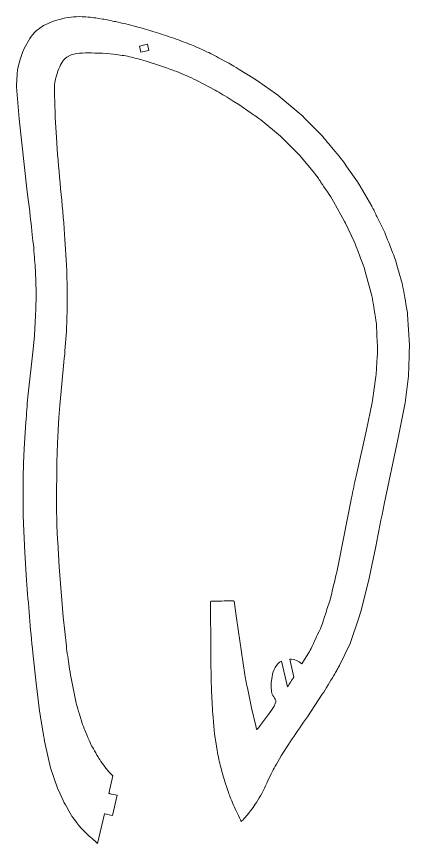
# Model space of a CAD drawing. Header units: millimetres. Extents: x -1642 to 1668, y -582 to 449.
# Drawn here: x -878.9 to -689.6, y -65.1 to 333 of the extents above; entities that cross this region are included whole.
import ezdxf

# ---------------------------------------------------------------- set-up
doc = ezdxf.new("R2010")
doc.units = ezdxf.units.MM
doc.header["$MEASUREMENT"] = 0
doc.layers.add('layer 1', color=7, linetype='Continuous')

msp = doc.modelspace()

# ---------------------------------------------------------------- linework, layer by layer
at = {"layer": 'layer 1', "color": 4, "lineweight": 9}
for points, knots in [([(-834.3927, -41.0587), (-834.3927, -41.0587), (-834.3906, -41.0592), (-834.3906, -41.0592), (-834.3906, -41.0592), (-834.3906, -41.0592), (-834.3843, -41.0606), (-834.3843, -41.0606), (-834.3843, -41.0606), (-834.3843, -41.0606), (-834.3741, -41.0629), (-834.3741, -41.0629), (-834.3741, -41.0629), (-834.3741, -41.0629), (-834.36, -41.0661), (-834.36, -41.0661), (-834.36, -41.0661), (-834.36, -41.0661), (-834.3421, -41.0702), (-834.3421, -41.0702), (-834.3421, -41.0702), (-834.3421, -41.0702), (-834.3207, -41.075), (-834.3207, -41.075), (-834.3207, -41.075), (-834.3207, -41.075), (-834.2958, -41.0807), (-834.2958, -41.0807), (-834.2958, -41.0807), (-834.2958, -41.0807), (-834.2675, -41.0871), (-834.2675, -41.0871), (-834.2675, -41.0871), (-834.2675, -41.0871), (-834.2361, -41.0942), (-834.2361, -41.0942), (-834.2361, -41.0942), (-834.2361, -41.0942), (-834.2016, -41.1021), (-834.2016, -41.1021), (-834.2016, -41.1021), (-834.2016, -41.1021), (-834.1641, -41.1105), (-834.1641, -41.1105), (-834.1641, -41.1105), (-834.1641, -41.1105), (-834.1239, -41.1197), (-834.1239, -41.1197), (-834.1239, -41.1197), (-834.1239, -41.1197), (-834.081, -41.1294), (-834.081, -41.1294), (-834.081, -41.1294), (-834.081, -41.1294), (-834.0355, -41.1397), (-834.0355, -41.1397), (-834.0355, -41.1397), (-834.0355, -41.1397), (-833.9877, -41.1506), (-833.9877, -41.1506), (-833.9877, -41.1506), (-833.9877, -41.1506), (-833.9376, -41.1619), (-833.9376, -41.1619), (-833.9376, -41.1619), (-833.9376, -41.1619), (-833.8853, -41.1738), (-833.8853, -41.1738), (-833.8853, -41.1738), (-833.8853, -41.1738), (-833.8311, -41.1861), (-833.8311, -41.1861), (-833.8311, -41.1861), (-833.8311, -41.1861), (-833.775, -41.1988), (-833.775, -41.1988), (-833.775, -41.1988), (-833.775, -41.1988), (-833.7171, -41.2119), (-833.7171, -41.2119), (-833.7171, -41.2119), (-833.7171, -41.2119), (-833.6577, -41.2254), (-833.6577, -41.2254), (-833.6577, -41.2254), (-833.6577, -41.2254), (-833.5968, -41.2392), (-833.5968, -41.2392), (-833.5968, -41.2392), (-833.5968, -41.2392), (-833.208, -41.3274), (-833.208, -41.3274), (-833.208, -41.3274), (-833.208, -41.3274), (-833.1405, -41.3427), (-833.1405, -41.3427), (-833.1405, -41.3427), (-833.1405, -41.3427), (-830.4917, -41.9432), (-830.4917, -41.9432), (-830.4917, -41.9432), (-830.4917, -41.9432), (-832.7028, -51.6955), (-832.7028, -51.6955), (-832.7028, -51.6955), (-832.7028, -51.6955), (-833.6918, -51.4713), (-833.6918, -51.4713), (-833.6918, -51.4713), (-833.6918, -51.4713), (-833.6919, -51.4716), (-833.6919, -51.4716), (-833.6919, -51.4716), (-833.6919, -51.4716), (-836.1488, -50.9143), (-836.1488, -50.9143), (-836.1488, -50.9143), (-836.1488, -50.9143), (-836.1989, -50.9029), (-836.1989, -50.9029), (-836.1989, -50.9029), (-836.1989, -50.9029), (-836.2467, -50.8921), (-836.2467, -50.8921), (-836.2467, -50.8921), (-836.2467, -50.8921), (-836.2922, -50.8818), (-836.2922, -50.8818), (-836.2922, -50.8818), (-836.2922, -50.8818), (-836.3351, -50.8721), (-836.3351, -50.8721), (-836.3351, -50.8721), (-836.3351, -50.8721), (-836.3753, -50.8629), (-836.3753, -50.8629), (-836.3753, -50.8629), (-836.3753, -50.8629), (-836.4127, -50.8544), (-836.4127, -50.8544), (-836.4127, -50.8544), (-836.4127, -50.8544), (-836.4472, -50.8466), (-836.4472, -50.8466), (-836.4472, -50.8466), (-836.4472, -50.8466), (-836.4787, -50.8395), (-836.4787, -50.8395), (-836.4787, -50.8395), (-836.4787, -50.8395), (-836.5069, -50.8331), (-836.5069, -50.8331), (-836.5069, -50.8331), (-836.5069, -50.8331), (-836.5318, -50.8274), (-836.5318, -50.8274), (-836.5318, -50.8274), (-836.5318, -50.8274), (-836.5533, -50.8226), (-836.5533, -50.8226), (-836.5533, -50.8226), (-836.5533, -50.8226), (-836.5711, -50.8185), (-836.5711, -50.8185), (-836.5711, -50.8185), (-836.5711, -50.8185), (-836.5852, -50.8153), (-836.5852, -50.8153), (-836.5852, -50.8153), (-836.5852, -50.8153), (-836.5954, -50.813), (-836.5954, -50.813), (-836.5954, -50.813), (-836.5954, -50.813), (-836.6017, -50.8116), (-836.6017, -50.8116), (-836.6017, -50.8116), (-836.6017, -50.8116), (-836.6038, -50.8111), (-836.6038, -50.8111), (-836.6038, -50.8111), (-836.6038, -50.8111), (-839.8469, -65.1156), (-839.8469, -65.1156), (-839.8469, -65.1156), (-841.6238, -63.5135), (-843.478, -61.9796), (-845.1577, -60.277), (-845.1577, -60.277), (-846.0788, -59.3433), (-847.853, -57.6513), (-848.6229, -56.7576), (-848.6229, -56.7576), (-848.9645, -56.361), (-852.0609, -52.3015), (-852.4559, -51.6178), (-852.4559, -51.6178), (-856.5997, -44.445), (-855.3228, -46.8844), (-859.1965, -38.4711), (-859.1965, -38.4711), (-859.1965, -38.4711), (-862.4889, -28.6494), (-862.4889, -28.6494), (-862.4889, -28.6494), (-862.4889, -28.6494), (-865.0998, -17.3212), (-865.0998, -17.3212), (-865.0998, -17.3212), (-865.5263, -15.4566), (-865.7799, -13.5449), (-866.1014, -11.6607), (-866.1014, -11.6607), (-866.7623, -7.7881), (-867.4685, -3.933), (-867.9711, -0.038), (-867.9711, -0.038), (-867.9711, -0.038), (-869.5271, 12.0402), (-869.5271, 12.0402), (-869.5271, 12.0402), (-869.5271, 12.0402), (-871.0556, 26.6298), (-871.0556, 26.6298), (-871.0556, 26.6298), (-872.2249, 38.2682), (-873.2318, 49.9279), (-874.0346, 61.5971), (-874.0346, 61.5971), (-874.0346, 61.5971), (-874.9076, 74.909), (-874.9076, 74.909), (-874.9076, 74.909), (-874.9076, 74.909), (-875.5806, 88.7604), (-875.5806, 88.7604), (-875.5806, 88.7604), (-875.7191, 92.4087), (-875.7112, 96.708), (-875.7705, 100.3751), (-875.7705, 100.3751), (-875.8641, 106.1672), (-875.6549, 111.9572), (-875.5382, 117.7485), (-875.5382, 117.7485), (-875.5382, 117.7485), (-875.1764, 124.962), (-875.1764, 124.962), (-875.1764, 124.962), (-875.1764, 124.962), (-874.4087, 137.6776), (-874.4087, 137.6776), (-874.4087, 137.6776), (-874.0902, 141.7039), (-873.8581, 145.8177), (-873.4169, 149.8331), (-873.4169, 149.8331), (-873.4169, 149.8331), (-870.8572, 172.8297), (-870.8572, 172.8297), (-870.8572, 172.8297), (-870.8572, 172.8297), (-870.3325, 179.3998), (-870.3325, 179.3998), (-870.3325, 179.3998), (-870.3325, 179.3998), (-869.7601, 188.9155), (-869.7601, 188.9155), (-869.7601, 188.9155), (-869.6426, 192.0517), (-869.4811, 195.1815), (-869.5221, 198.3196), (-869.5221, 198.3196), (-869.5221, 198.3196), (-869.6463, 207.2462), (-869.6463, 207.2462), (-869.6463, 207.2462), (-869.7528, 210.1698), (-870.0701, 213.977), (-870.2607, 216.9953), (-870.2607, 216.9953), (-870.5264, 221.2039), (-871.0582, 225.3951), (-871.4915, 229.589), (-871.4915, 229.589), (-872.1469, 235.9332), (-872.985, 242.2589), (-873.7136, 248.5954), (-873.7136, 248.5954), (-873.7136, 248.5954), (-877.637, 283.74), (-877.637, 283.74), (-877.637, 283.74), (-878.1974, 288.8871), (-878.5241, 294.0592), (-878.8903, 299.2238), (-878.8903, 299.2238), (-878.9121, 299.5309), (-878.5827, 306.7072), (-878.4025, 307.4213), (-878.4025, 307.4213), (-876.9248, 313.2784), (-877.4552, 311.6044), (-875.2492, 317.5312), (-875.2492, 317.5312), (-875.2492, 317.5312), (-872.5559, 322.4727), (-872.5559, 322.4727), (-872.5559, 322.4727), (-871.8945, 323.2751), (-870.0619, 325.612), (-869.4042, 326.0949), (-869.4042, 326.0949), (-869.4042, 326.0949), (-865.9431, 328.6297), (-865.9431, 328.6297), (-865.9431, 328.6297), (-865.9431, 328.6297), (-861.1424, 330.7362), (-861.1424, 330.7362), (-861.1424, 330.7362), (-856.03, 332.2006), (-857.3506, 331.9328), (-852.566, 332.7163), (-852.566, 332.7163), (-851.5391, 332.8844), (-848.4028, 332.9857), (-847.2337, 332.9116), (-847.2337, 332.9116), (-842.1534, 332.5896), (-843.1449, 332.6464), (-837.5081, 331.7944), (-837.5081, 331.7944), (-835.9672, 331.5615), (-832.7714, 330.833), (-831.2265, 330.5188), (-831.2265, 330.5188), (-827.9444, 329.8514), (-824.7045, 328.9884), (-821.4513, 328.1938), (-821.4513, 328.1938), (-818.8849, 327.567), (-815.8038, 326.5774), (-813.2102, 325.8234), (-813.2102, 325.8234), (-810.181, 324.9428), (-807.2047, 323.8794), (-804.2114, 322.8858), (-804.2114, 322.8858), (-801.1867, 321.8818), (-798.2141, 320.7083), (-795.2316, 319.5872), (-795.2316, 319.5872), (-793.7098, 319.0151), (-789.9954, 317.2703), (-788.465, 316.5891), (-788.465, 316.5891), (-785.2269, 315.1478), (-783.8045, 314.3125), (-780.3832, 312.5091), (-780.3832, 312.5091), (-775.5808, 309.978), (-775.975, 310.1825), (-771.5883, 307.5149), (-771.5883, 307.5149), (-771.5883, 307.5149), (-765.0042, 303.5112), (-765.0042, 303.5112), (-765.0042, 303.5112), (-765.0042, 303.5112), (-762.3758, 301.676), (-762.3758, 301.676), (-762.3758, 301.676), (-762.3758, 301.676), (-754.1918, 295.9321), (-754.1918, 295.9321), (-754.1918, 295.9321), (-754.1918, 295.9321), (-753.0325, 295.0533), (-753.0325, 295.0533), (-753.0325, 295.0533), (-753.0325, 295.0533), (-742.7043, 286.5143), (-742.7043, 286.5143), (-742.7043, 286.5143), (-741.6353, 285.6305), (-740.4186, 284.277), (-739.4467, 283.3042), (-739.4467, 283.3042), (-739.4467, 283.3042), (-732.9656, 276.8173), (-732.9656, 276.8173), (-732.9656, 276.8173), (-730.8357, 274.678), (-728.9797, 272.2735), (-727.0377, 269.9652), (-727.0377, 269.9652), (-722.414, 264.4692), (-723.3747, 265.8152), (-719.7817, 260.6949), (-719.7817, 260.6949), (-719.7817, 260.6949), (-714.6674, 253.4069), (-714.6674, 253.4069), (-714.6674, 253.4069), (-714.6674, 253.4069), (-713.4229, 251.3069), (-713.4229, 251.3069), (-713.4229, 251.3069), (-713.4229, 251.3069), (-707.7962, 241.6869), (-707.7962, 241.6869), (-707.7962, 241.6869), (-707.02, 240.317), (-705.9885, 238.0541), (-705.288, 236.64), (-705.288, 236.64), (-705.288, 236.64), (-701.8473, 229.6941), (-701.8473, 229.6941), (-701.8473, 229.6941), (-701.164, 228.3148), (-699.0654, 222.7714), (-698.4334, 221.1784), (-698.4334, 221.1784), (-696.1574, 215.4418), (-696.7758, 217.1522), (-694.8646, 210.5062), (-694.8646, 210.5062), (-692.8713, 203.5746), (-693.1716, 205.3946), (-692.1633, 199.4796), (-692.1633, 199.4796), (-691.9838, 198.4265), (-690.5406, 190.4676), (-690.4736, 189.4637), (-690.4736, 189.4637), (-690.4736, 189.4637), (-689.6542, 174.765), (-689.6542, 174.765), (-689.6542, 174.765), (-689.5949, 173.5647), (-689.7737, 170.7022), (-689.8145, 169.4648), (-689.8145, 169.4648), (-689.8145, 169.4648), (-690.14, 159.8292), (-690.14, 159.8292), (-690.14, 159.8292), (-690.14, 159.8292), (-691.7275, 147.0542), (-691.7275, 147.0542), (-691.7275, 147.0542), (-691.7275, 147.0542), (-692.8111, 141.4344), (-692.8111, 141.4344), (-692.8111, 141.4344), (-692.8111, 141.4344), (-695.2058, 129.4133), (-695.2058, 129.4133), (-695.2058, 129.4133), (-695.2058, 129.4133), (-701.791, 98.2409), (-701.791, 98.2409), (-701.791, 98.2409), (-703.2046, 91.4436), (-704.423, 84.6062), (-705.8365, 77.8088), (-705.8365, 77.8088), (-705.8365, 77.8088), (-709.0056, 62.5691), (-709.0056, 62.5691), (-709.0056, 62.5691), (-709.0056, 62.5691), (-710.4722, 56.6638), (-710.4722, 56.6638), (-710.4722, 56.6638), (-710.4722, 56.6638), (-712.9906, 46.5495), (-712.9906, 46.5495), (-712.9906, 46.5495), (-712.9906, 46.5495), (-713.9949, 43.4474), (-713.9949, 43.4474), (-713.9949, 43.4474), (-713.9949, 43.4474), (-718.1147, 31.2047), (-718.1147, 31.2047), (-718.1147, 31.2047), (-718.1147, 31.2047), (-723.3677, 20.5671), (-723.3677, 20.5671), (-723.3677, 20.5671), (-724.5134, 18.2469), (-724.6462, 18.049), (-726.0809, 15.6994), (-726.0809, 15.6994), (-727.8371, 12.8232), (-729.736, 9.5409), (-731.5888, 6.7254), (-731.5888, 6.7254), (-731.5888, 6.7254), (-738.7749, -4.0952), (-738.7749, -4.0952), (-738.7749, -4.0952), (-743.673, -11.2155), (-748.6955, -18.2878), (-753.038, -25.7677), (-753.038, -25.7677), (-754.9136, -28.9982), (-755.6196, -30.3394), (-757.2814, -33.8809), (-757.2814, -33.8809), (-758.5008, -36.4797), (-760.4176, -40.6476), (-761.9387, -43.1045), (-761.9387, -43.1045), (-764.152, -46.6794), (-764.5035, -47.3012), (-767.1338, -50.613), (-767.1338, -50.613), (-767.2222, -50.7243), (-770.3005, -54.4559), (-770.4985, -54.4625), (-770.4985, -54.4625), (-770.4985, -54.4625), (-770.6026, -54.4662), (-770.6026, -54.4662), (-770.6026, -54.4662), (-770.821, -54.2266), (-771.2286, -53.1493), (-771.4377, -52.7281), (-771.4377, -52.7281), (-772.7667, -50.0504), (-774.108, -47.3639), (-775.2139, -44.585), (-775.2139, -44.585), (-776.2771, -41.9135), (-776.8864, -40.4), (-777.7952, -37.7163), (-777.7952, -37.7163), (-779.066, -33.9634), (-779.5188, -32.4131), (-780.5562, -28.3641), (-780.5562, -28.3641), (-781.1492, -26.0494), (-781.7947, -22.918), (-782.247, -20.4288), (-782.247, -20.4288), (-783.3387, -14.4208), (-783.8417, -10.5216), (-784.2383, -4.3869), (-784.2383, -4.3869), (-784.4953, -0.4111), (-784.8133, 3.5621), (-784.9387, 7.5445), (-784.9387, 7.5445), (-784.9387, 7.5445), (-785.228, 22.3854), (-785.228, 22.3854), (-785.228, 22.3854), (-785.2631, 25.8725), (-785.5309, 51.0176), (-785.3664, 51.4949), (-785.3664, 51.4949), (-785.3664, 51.4949), (-785.3555, 51.5263), (-785.3555, 51.5263), (-785.3555, 51.5263), (-785.0634, 51.6467), (-781.9181, 51.5133), (-781.3107, 51.5273), (-781.3107, 51.5273), (-780.8028, 51.539), (-774.4271, 51.8128), (-774.0149, 51.6049), (-774.0149, 51.6049), (-774.0149, 51.6049), (-772.8673, 43.3431), (-772.8673, 43.3431), (-772.8673, 43.3431), (-772.8673, 43.3431), (-768.8642, 16.0367), (-768.8642, 16.0367), (-768.8642, 16.0367), (-768.4975, 13.6755), (-767.9787, 11.3291), (-767.5364, 8.9817), (-767.5364, 8.9817), (-766.3291, 2.5746), (-764.7215, -3.7446), (-763.2653, -10.0997), (-763.2653, -10.0997), (-763.2653, -10.0997), (-763.1479, -10.3043), (-763.1479, -10.3043), (-763.1479, -10.3043), (-762.7346, -10.1152), (-761.9555, -8.9105), (-761.5391, -8.3486), (-761.5391, -8.3486), (-746.8031, 10.7233), (-758.681, -1.5307), (-755.8099, 15.1557), (-755.8099, 15.1557), (-755.2509, 18.4044), (-753.9333, 21.3102), (-751.1902, 22.7202), (-751.1902, 22.7202), (-751.1902, 22.7202), (-748.3292, 10.3555), (-748.3292, 10.3555), (-748.3292, 10.3555), (-747.3204, 11.9095), (-746.3033, 13.456), (-745.3009, 15.0118), (-745.3009, 15.0118), (-745.3009, 15.0118), (-747.3009, 23.6556), (-747.3009, 23.6556), (-747.3009, 23.6556), (-745.0185, 23.6532), (-742.9469, 22.751), (-741.4213, 21.285), (-741.4213, 21.285), (-741.4213, 21.285), (-737.8055, 27.3035), (-737.8055, 27.3035), (-737.8055, 27.3035), (-737.1432, 28.4087), (-734.6421, 33.8314), (-734.003, 35.1631), (-734.003, 35.1631), (-731.259, 40.8809), (-732.2067, 38.6793), (-729.9327, 45.7944), (-729.9327, 45.7944), (-729.1628, 48.2032), (-728.3124, 50.6155), (-727.6153, 53.0453), (-727.6153, 53.0453), (-727.1891, 54.5308), (-726.9015, 56.0672), (-726.5484, 57.5701), (-726.5484, 57.5701), (-725.5518, 61.8121), (-724.474, 66.0394), (-723.6246, 70.314), (-723.6246, 70.314), (-723.6246, 70.314), (-717.5408, 101.3236), (-717.5408, 101.3236), (-717.5408, 101.3236), (-716.8716, 104.7744), (-716.057, 108.201), (-715.3104, 111.6351), (-715.3104, 111.6351), (-715.3104, 111.6351), (-710.3713, 133.9463), (-710.3713, 133.9463), (-710.3713, 133.9463), (-710.3713, 133.9463), (-707.6405, 147.1069), (-707.6405, 147.1069), (-707.6405, 147.1069), (-707.6405, 147.1069), (-707.4826, 148.0832), (-707.4826, 148.0832), (-707.4826, 148.0832), (-707.4826, 148.0832), (-705.7467, 159.6397), (-705.7467, 159.6397), (-705.7467, 159.6397), (-705.5837, 160.7978), (-705.5706, 162.434), (-705.5026, 163.5894), (-705.5026, 163.5894), (-704.92, 173.4874), (-704.8685, 170.147), (-705.2782, 179.4527), (-705.2782, 179.4527), (-705.5712, 186.1076), (-705.3352, 184.1805), (-706.2921, 190.0245), (-706.2921, 190.0245), (-706.5352, 191.509), (-707.3814, 197.2667), (-707.7257, 198.5516), (-707.7257, 198.5516), (-707.7257, 198.5516), (-710.8769, 210.3115), (-710.8769, 210.3115), (-710.8769, 210.3115), (-711.1992, 211.5152), (-713.8202, 218.4881), (-714.4511, 220.2283), (-714.4511, 220.2283), (-715.2074, 222.3146), (-715.4531, 222.8168), (-716.4508, 224.9706), (-716.4508, 224.9706), (-716.4508, 224.9706), (-720.3979, 233.4917), (-720.3979, 233.4917), (-720.3979, 233.4917), (-720.3979, 233.4917), (-720.8884, 234.3865), (-720.8884, 234.3865), (-720.8884, 234.3865), (-720.8884, 234.3865), (-726.2351, 243.95), (-726.2351, 243.95), (-726.2351, 243.95), (-727.7135, 246.5945), (-730.5578, 250.622), (-732.2467, 253.149), (-732.2467, 253.149), (-733.5429, 255.0885), (-734.0058, 255.8737), (-735.3864, 257.5644), (-735.3864, 257.5644), (-735.3864, 257.5644), (-742.347, 266.0884), (-742.347, 266.0884), (-742.347, 266.0884), (-742.347, 266.0884), (-751.6855, 275.376), (-751.6855, 275.376), (-751.6855, 275.376), (-751.6855, 275.376), (-761.2, 283.206), (-761.2, 283.206), (-761.2, 283.206), (-762.1852, 284.0129), (-764.6285, 285.624), (-765.8109, 286.4529), (-765.8109, 286.4529), (-765.8109, 286.4529), (-771.7868, 290.6422), (-771.7868, 290.6422), (-771.7868, 290.6422), (-771.7868, 290.6422), (-774.5188, 292.3105), (-774.5188, 292.3105), (-774.5188, 292.3105), (-777.0057, 293.8224), (-779.9372, 295.6931), (-782.4433, 297.1279), (-782.4433, 297.1279), (-782.4433, 297.1279), (-783.2104, 297.5356), (-783.2104, 297.5356), (-783.2104, 297.5356), (-783.2104, 297.5356), (-791.3699, 301.8438), (-791.3699, 301.8438), (-791.3699, 301.8438), (-793.8497, 303.152), (-797.9469, 304.8418), (-800.6251, 306.0274), (-800.6251, 306.0274), (-801.9466, 306.6124), (-803.7453, 307.1808), (-805.1125, 307.6806), (-805.1125, 307.6806), (-809.0267, 309.1115), (-812.9719, 310.4507), (-816.9575, 311.6734), (-816.9575, 311.6734), (-818.9194, 312.2753), (-821.5414, 312.881), (-823.5842, 313.4166), (-823.5842, 313.4166), (-826.2701, 314.1208), (-827.9585, 314.2529), (-830.9431, 314.7129), (-830.9431, 314.7129), (-834.0325, 315.1893), (-840.9324, 315.5099), (-844.1951, 315.4593), (-844.1951, 315.4593), (-846.1604, 315.4288), (-848.0814, 315.4004), (-850.0368, 315.1377), (-850.0368, 315.1377), (-850.0368, 315.1377), (-852.5183, 314.5369), (-852.5183, 314.5369), (-852.5183, 314.5369), (-852.5183, 314.5369), (-854.6551, 313.4735), (-854.6551, 313.4735), (-854.6551, 313.4735), (-856.5385, 311.8041), (-856.0632, 312.3806), (-857.3598, 310.2711), (-857.3598, 310.2711), (-858.0841, 309.0926), (-859.8934, 304.295), (-860.178, 302.7661), (-860.178, 302.7661), (-860.6842, 300.0465), (-860.5435, 300.562), (-860.5831, 297.5157), (-860.5831, 297.5157), (-860.6398, 293.1527), (-860.3794, 288.7953), (-860.2294, 284.4349), (-860.2294, 284.4349), (-860.2294, 284.4349), (-859.6863, 274.816), (-859.6863, 274.816), (-859.6863, 274.816), (-858.8522, 260.1439), (-857.0518, 245.5127), (-855.9456, 230.851), (-855.9456, 230.851), (-855.4081, 223.7274), (-855.0656, 217.8003), (-854.7506, 210.7503), (-854.7506, 210.7503), (-854.7506, 210.7503), (-854.5006, 201.0542), (-854.5006, 201.0542), (-854.5006, 201.0542), (-854.465, 197.3687), (-854.4296, 194.9071), (-854.5452, 191.3648), (-854.5452, 191.3648), (-854.6525, 188.0765), (-854.6869, 184.7765), (-854.9104, 181.4932), (-854.9104, 181.4932), (-855.2796, 176.0702), (-855.5421, 171.7831), (-856.07, 166.5824), (-856.07, 166.5824), (-856.07, 166.5824), (-858.116, 145.7621), (-858.116, 145.7621), (-858.116, 145.7621), (-858.116, 145.7621), (-858.4763, 139.8954), (-858.4763, 139.8954), (-858.4763, 139.8954), (-858.4763, 139.8954), (-859.1387, 127.6681), (-859.1387, 127.6681), (-859.1387, 127.6681), (-859.2868, 123.5193), (-859.5194, 119.3637), (-859.5691, 115.2116), (-859.5691, 115.2116), (-859.5691, 115.2116), (-859.7305, 101.6602), (-859.7305, 101.6602), (-859.7305, 101.6602), (-859.7261, 97.456), (-859.5736, 93.2483), (-859.4937, 89.0448), (-859.4937, 89.0448), (-859.4373, 86.0749), (-859.2303, 83.1084), (-859.0746, 80.1424), (-859.0746, 80.1424), (-859.0746, 80.1424), (-858.3392, 68.1328), (-858.3392, 68.1328), (-858.3392, 68.1328), (-858.3392, 68.1328), (-857.4249, 56.0289), (-857.4249, 56.0289), (-857.4249, 56.0289), (-857.4249, 56.0289), (-856.4153, 43.9645), (-856.4153, 43.9645), (-856.4153, 43.9645), (-856.4153, 43.9645), (-854.8996, 29.7959), (-854.8996, 29.7959), (-854.8996, 29.7959), (-854.6013, 27.0144), (-853.9455, 23.0974), (-853.5354, 20.2729), (-853.5354, 20.2729), (-853.2552, 18.3429), (-853.0445, 16.387), (-852.6552, 14.4746), (-852.6552, 14.4746), (-852.6552, 14.4746), (-850.1704, 2.3744), (-850.1704, 2.3744), (-850.1704, 2.3744), (-849.9031, 1.0919), (-848.135, -4.3103), (-847.7333, -5.609), (-847.7333, -5.609), (-847.2829, -7.0653), (-846.8867, -8.5109), (-846.2879, -9.909), (-846.2879, -9.909), (-845.7143, -11.2481), (-843.2982, -17.1291), (-842.7656, -18.0441), (-842.7656, -18.0441), (-841.8627, -19.5954), (-839.6264, -23.6269), (-838.8415, -24.7199), (-838.8415, -24.7199), (-837.2107, -26.9908), (-835.6725, -29.4351), (-833.6803, -31.4198), (-833.6803, -31.4198), (-833.6803, -31.4198), (-832.4795, -32.6158), (-832.4795, -32.6158), (-832.4795, -32.6158), (-832.4795, -32.6158), (-834.3927, -41.0587), (-834.3927, -41.0587)], [0, 0, 0, 0, 0.004329, 0.004329, 0.004329, 0.004329, 0.00865801, 0.00865801, 0.00865801, 0.00865801, 0.01298701, 0.01298701, 0.01298701, 0.01298701, 0.01731602, 0.01731602, 0.01731602, 0.01731602, 0.02164502, 0.02164502, 0.02164502, 0.02164502, 0.02597403, 0.02597403, 0.02597403, 0.02597403, 0.03030303, 0.03030303, 0.03030303, 0.03030303, 0.03463203, 0.03463203, 0.03463203, 0.03463203, 0.03896104, 0.03896104, 0.03896104, 0.03896104, 0.04329004, 0.04329004, 0.04329004, 0.04329004, 0.04761905, 0.04761905, 0.04761905, 0.04761905, 0.05194805, 0.05194805, 0.05194805, 0.05194805, 0.05627706, 0.05627706, 0.05627706, 0.05627706, 0.06060606, 0.06060606, 0.06060606, 0.06060606, 0.06493506, 0.06493506, 0.06493506, 0.06493506, 0.06926407, 0.06926407, 0.06926407, 0.06926407, 0.07359307, 0.07359307, 0.07359307, 0.07359307, 0.07792208, 0.07792208, 0.07792208, 0.07792208, 0.08225108, 0.08225108, 0.08225108, 0.08225108, 0.08658009, 0.08658009, 0.08658009, 0.08658009, 0.09090909, 0.09090909, 0.09090909, 0.09090909, 0.0952381, 0.0952381, 0.0952381, 0.0952381, 0.0995671, 0.0995671, 0.0995671, 0.0995671, 0.1038961, 0.1038961, 0.1038961, 0.1038961, 0.10822511, 0.10822511, 0.10822511, 0.10822511, 0.11255411, 0.11255411, 0.11255411, 0.11255411, 0.11688312, 0.11688312, 0.11688312, 0.11688312, 0.12121212, 0.12121212, 0.12121212, 0.12121212, 0.12554113, 0.12554113, 0.12554113, 0.12554113, 0.12987013, 0.12987013, 0.12987013, 0.12987013, 0.13419913, 0.13419913, 0.13419913, 0.13419913, 0.13852814, 0.13852814, 0.13852814, 0.13852814, 0.14285714, 0.14285714, 0.14285714, 0.14285714, 0.14718615, 0.14718615, 0.14718615, 0.14718615, 0.15151515, 0.15151515, 0.15151515, 0.15151515, 0.15584416, 0.15584416, 0.15584416, 0.15584416, 0.16017316, 0.16017316, 0.16017316, 0.16017316, 0.16450216, 0.16450216, 0.16450216, 0.16450216, 0.16883117, 0.16883117, 0.16883117, 0.16883117, 0.17316017, 0.17316017, 0.17316017, 0.17316017, 0.17748918, 0.17748918, 0.17748918, 0.17748918, 0.18181818, 0.18181818, 0.18181818, 0.18181818, 0.18614719, 0.18614719, 0.18614719, 0.18614719, 0.19047619, 0.19047619, 0.19047619, 0.19047619, 0.19480519, 0.19480519, 0.19480519, 0.19480519, 0.1991342, 0.1991342, 0.1991342, 0.1991342, 0.2034632, 0.2034632, 0.2034632, 0.2034632, 0.20779221, 0.20779221, 0.20779221, 0.20779221, 0.21212121, 0.21212121, 0.21212121, 0.21212121, 0.21645022, 0.21645022, 0.21645022, 0.21645022, 0.22077922, 0.22077922, 0.22077922, 0.22077922, 0.22510823, 0.22510823, 0.22510823, 0.22510823, 0.22943723, 0.22943723, 0.22943723, 0.22943723, 0.23376623, 0.23376623, 0.23376623, 0.23376623, 0.23809524, 0.23809524, 0.23809524, 0.23809524, 0.24242424, 0.24242424, 0.24242424, 0.24242424, 0.24675325, 0.24675325, 0.24675325, 0.24675325, 0.25108225, 0.25108225, 0.25108225, 0.25108225, 0.25541126, 0.25541126, 0.25541126, 0.25541126, 0.25974026, 0.25974026, 0.25974026, 0.25974026, 0.26406926, 0.26406926, 0.26406926, 0.26406926, 0.26839827, 0.26839827, 0.26839827, 0.26839827, 0.27272727, 0.27272727, 0.27272727, 0.27272727, 0.27705628, 0.27705628, 0.27705628, 0.27705628, 0.28138528, 0.28138528, 0.28138528, 0.28138528, 0.28571429, 0.28571429, 0.28571429, 0.28571429, 0.29004329, 0.29004329, 0.29004329, 0.29004329, 0.29437229, 0.29437229, 0.29437229, 0.29437229, 0.2987013, 0.2987013, 0.2987013, 0.2987013, 0.3030303, 0.3030303, 0.3030303, 0.3030303, 0.30735931, 0.30735931, 0.30735931, 0.30735931, 0.31168831, 0.31168831, 0.31168831, 0.31168831, 0.31601732, 0.31601732, 0.31601732, 0.31601732, 0.32034632, 0.32034632, 0.32034632, 0.32034632, 0.32467532, 0.32467532, 0.32467532, 0.32467532, 0.32900433, 0.32900433, 0.32900433, 0.32900433, 0.33333333, 0.33333333, 0.33333333, 0.33333333, 0.33766234, 0.33766234, 0.33766234, 0.33766234, 0.34199134, 0.34199134, 0.34199134, 0.34199134, 0.34632035, 0.34632035, 0.34632035, 0.34632035, 0.35064935, 0.35064935, 0.35064935, 0.35064935, 0.35497835, 0.35497835, 0.35497835, 0.35497835, 0.35930736, 0.35930736, 0.35930736, 0.35930736, 0.36363636, 0.36363636, 0.36363636, 0.36363636, 0.36796537, 0.36796537, 0.36796537, 0.36796537, 0.37229437, 0.37229437, 0.37229437, 0.37229437, 0.37662338, 0.37662338, 0.37662338, 0.37662338, 0.38095238, 0.38095238, 0.38095238, 0.38095238, 0.38528139, 0.38528139, 0.38528139, 0.38528139, 0.38961039, 0.38961039, 0.38961039, 0.38961039, 0.39393939, 0.39393939, 0.39393939, 0.39393939, 0.3982684, 0.3982684, 0.3982684, 0.3982684, 0.4025974, 0.4025974, 0.4025974, 0.4025974, 0.40692641, 0.40692641, 0.40692641, 0.40692641, 0.41125541, 0.41125541, 0.41125541, 0.41125541, 0.41558442, 0.41558442, 0.41558442, 0.41558442, 0.41991342, 0.41991342, 0.41991342, 0.41991342, 0.42424242, 0.42424242, 0.42424242, 0.42424242, 0.42857143, 0.42857143, 0.42857143, 0.42857143, 0.43290043, 0.43290043, 0.43290043, 0.43290043, 0.43722944, 0.43722944, 0.43722944, 0.43722944, 0.44155844, 0.44155844, 0.44155844, 0.44155844, 0.44588745, 0.44588745, 0.44588745, 0.44588745, 0.45021645, 0.45021645, 0.45021645, 0.45021645, 0.45454545, 0.45454545, 0.45454545, 0.45454545, 0.45887446, 0.45887446, 0.45887446, 0.45887446, 0.46320346, 0.46320346, 0.46320346, 0.46320346, 0.46753247, 0.46753247, 0.46753247, 0.46753247, 0.47186147, 0.47186147, 0.47186147, 0.47186147, 0.47619048, 0.47619048, 0.47619048, 0.47619048, 0.48051948, 0.48051948, 0.48051948, 0.48051948, 0.48484848, 0.48484848, 0.48484848, 0.48484848, 0.48917749, 0.48917749, 0.48917749, 0.48917749, 0.49350649, 0.49350649, 0.49350649, 0.49350649, 0.4978355, 0.4978355, 0.4978355, 0.4978355, 0.5021645, 0.5021645, 0.5021645, 0.5021645, 0.50649351, 0.50649351, 0.50649351, 0.50649351, 0.51082251, 0.51082251, 0.51082251, 0.51082251, 0.51515152, 0.51515152, 0.51515152, 0.51515152, 0.51948052, 0.51948052, 0.51948052, 0.51948052, 0.52380952, 0.52380952, 0.52380952, 0.52380952, 0.52813853, 0.52813853, 0.52813853, 0.52813853, 0.53246753, 0.53246753, 0.53246753, 0.53246753, 0.53679654, 0.53679654, 0.53679654, 0.53679654, 0.54112554, 0.54112554, 0.54112554, 0.54112554, 0.54545455, 0.54545455, 0.54545455, 0.54545455, 0.54978355, 0.54978355, 0.54978355, 0.54978355, 0.55411255, 0.55411255, 0.55411255, 0.55411255, 0.55844156, 0.55844156, 0.55844156, 0.55844156, 0.56277056, 0.56277056, 0.56277056, 0.56277056, 0.56709957, 0.56709957, 0.56709957, 0.56709957, 0.57142857, 0.57142857, 0.57142857, 0.57142857, 0.57575758, 0.57575758, 0.57575758, 0.57575758, 0.58008658, 0.58008658, 0.58008658, 0.58008658, 0.58441558, 0.58441558, 0.58441558, 0.58441558, 0.58874459, 0.58874459, 0.58874459, 0.58874459, 0.59307359, 0.59307359, 0.59307359, 0.59307359, 0.5974026, 0.5974026, 0.5974026, 0.5974026, 0.6017316, 0.6017316, 0.6017316, 0.6017316, 0.60606061, 0.60606061, 0.60606061, 0.60606061, 0.61038961, 0.61038961, 0.61038961, 0.61038961, 0.61471861, 0.61471861, 0.61471861, 0.61471861, 0.61904762, 0.61904762, 0.61904762, 0.61904762, 0.62337662, 0.62337662, 0.62337662, 0.62337662, 0.62770563, 0.62770563, 0.62770563, 0.62770563, 0.63203463, 0.63203463, 0.63203463, 0.63203463, 0.63636364, 0.63636364, 0.63636364, 0.63636364, 0.64069264, 0.64069264, 0.64069264, 0.64069264, 0.64502165, 0.64502165, 0.64502165, 0.64502165, 0.64935065, 0.64935065, 0.64935065, 0.64935065, 0.65367965, 0.65367965, 0.65367965, 0.65367965, 0.65800866, 0.65800866, 0.65800866, 0.65800866, 0.66233766, 0.66233766, 0.66233766, 0.66233766, 0.66666667, 0.66666667, 0.66666667, 0.66666667, 0.67099567, 0.67099567, 0.67099567, 0.67099567, 0.67532468, 0.67532468, 0.67532468, 0.67532468, 0.67965368, 0.67965368, 0.67965368, 0.67965368, 0.68398268, 0.68398268, 0.68398268, 0.68398268, 0.68831169, 0.68831169, 0.68831169, 0.68831169, 0.69264069, 0.69264069, 0.69264069, 0.69264069, 0.6969697, 0.6969697, 0.6969697, 0.6969697, 0.7012987, 0.7012987, 0.7012987, 0.7012987, 0.70562771, 0.70562771, 0.70562771, 0.70562771, 0.70995671, 0.70995671, 0.70995671, 0.70995671, 0.71428571, 0.71428571, 0.71428571, 0.71428571, 0.71861472, 0.71861472, 0.71861472, 0.71861472, 0.72294372, 0.72294372, 0.72294372, 0.72294372, 0.72727273, 0.72727273, 0.72727273, 0.72727273, 0.73160173, 0.73160173, 0.73160173, 0.73160173, 0.73593074, 0.73593074, 0.73593074, 0.73593074, 0.74025974, 0.74025974, 0.74025974, 0.74025974, 0.74458874, 0.74458874, 0.74458874, 0.74458874, 0.74891775, 0.74891775, 0.74891775, 0.74891775, 0.75324675, 0.75324675, 0.75324675, 0.75324675, 0.75757576, 0.75757576, 0.75757576, 0.75757576, 0.76190476, 0.76190476, 0.76190476, 0.76190476, 0.76623377, 0.76623377, 0.76623377, 0.76623377, 0.77056277, 0.77056277, 0.77056277, 0.77056277, 0.77489177, 0.77489177, 0.77489177, 0.77489177, 0.77922078, 0.77922078, 0.77922078, 0.77922078, 0.78354978, 0.78354978, 0.78354978, 0.78354978, 0.78787879, 0.78787879, 0.78787879, 0.78787879, 0.79220779, 0.79220779, 0.79220779, 0.79220779, 0.7965368, 0.7965368, 0.7965368, 0.7965368, 0.8008658, 0.8008658, 0.8008658, 0.8008658, 0.80519481, 0.80519481, 0.80519481, 0.80519481, 0.80952381, 0.80952381, 0.80952381, 0.80952381, 0.81385281, 0.81385281, 0.81385281, 0.81385281, 0.81818182, 0.81818182, 0.81818182, 0.81818182, 0.82251082, 0.82251082, 0.82251082, 0.82251082, 0.82683983, 0.82683983, 0.82683983, 0.82683983, 0.83116883, 0.83116883, 0.83116883, 0.83116883, 0.83549784, 0.83549784, 0.83549784, 0.83549784, 0.83982684, 0.83982684, 0.83982684, 0.83982684, 0.84415584, 0.84415584, 0.84415584, 0.84415584, 0.84848485, 0.84848485, 0.84848485, 0.84848485, 0.85281385, 0.85281385, 0.85281385, 0.85281385, 0.85714286, 0.85714286, 0.85714286, 0.85714286, 0.86147186, 0.86147186, 0.86147186, 0.86147186, 0.86580087, 0.86580087, 0.86580087, 0.86580087, 0.87012987, 0.87012987, 0.87012987, 0.87012987, 0.87445887, 0.87445887, 0.87445887, 0.87445887, 0.87878788, 0.87878788, 0.87878788, 0.87878788, 0.88311688, 0.88311688, 0.88311688, 0.88311688, 0.88744589, 0.88744589, 0.88744589, 0.88744589, 0.89177489, 0.89177489, 0.89177489, 0.89177489, 0.8961039, 0.8961039, 0.8961039, 0.8961039, 0.9004329, 0.9004329, 0.9004329, 0.9004329, 0.9047619, 0.9047619, 0.9047619, 0.9047619, 0.90909091, 0.90909091, 0.90909091, 0.90909091, 0.91341991, 0.91341991, 0.91341991, 0.91341991, 0.91774892, 0.91774892, 0.91774892, 0.91774892, 0.92207792, 0.92207792, 0.92207792, 0.92207792, 0.92640693, 0.92640693, 0.92640693, 0.92640693, 0.93073593, 0.93073593, 0.93073593, 0.93073593, 0.93506494, 0.93506494, 0.93506494, 0.93506494, 0.93939394, 0.93939394, 0.93939394, 0.93939394, 0.94372294, 0.94372294, 0.94372294, 0.94372294, 0.94805195, 0.94805195, 0.94805195, 0.94805195, 0.95238095, 0.95238095, 0.95238095, 0.95238095, 0.95670996, 0.95670996, 0.95670996, 0.95670996, 0.96103896, 0.96103896, 0.96103896, 0.96103896, 0.96536797, 0.96536797, 0.96536797, 0.96536797, 0.96969697, 0.96969697, 0.96969697, 0.96969697, 0.97402597, 0.97402597, 0.97402597, 0.97402597, 0.97835498, 0.97835498, 0.97835498, 0.97835498, 0.98268398, 0.98268398, 0.98268398, 0.98268398, 0.98701299, 0.98701299, 0.98701299, 0.98701299, 0.99134199, 0.99134199, 0.99134199, 0.99134199, 1, 1, 1, 1]), ([(-819.6817, 318.7316), (-819.6817, 318.7316), (-815.7839, 319.6301), (-815.7839, 319.6301), (-815.7839, 319.6301), (-815.7839, 319.6301), (-815.1101, 316.7067), (-815.1101, 316.7067), (-815.1101, 316.7067), (-815.1101, 316.7067), (-819.0079, 315.8083), (-819.0079, 315.8083), (-819.0079, 315.8083), (-819.0079, 315.8083), (-819.6817, 318.7316), (-819.6817, 318.7316)], [0, 0, 0, 0, 0.2, 0.2, 0.2, 0.2, 0.4, 0.4, 0.4, 0.4, 0.6, 0.6, 0.6, 0.6, 1, 1, 1, 1])]:
    msp.add_open_spline(points, degree=3, knots=knots, dxfattribs=at)

doc.saveas('drawing.dxf')
